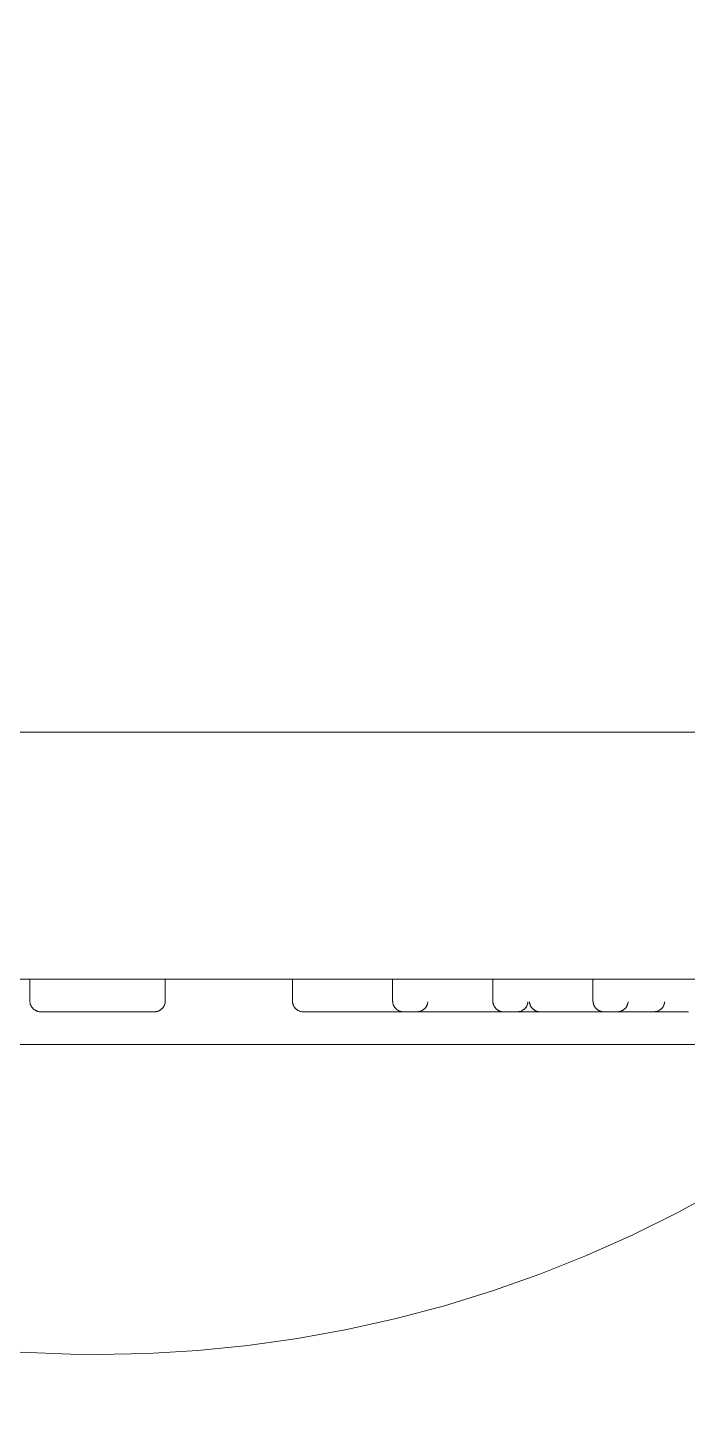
# Model space of a CAD drawing. Header units: metres. Extents: x 13415 to 21618, y 7657 to 10396.
# Drawn here: x 17736.39 to 17742.43, y 9334.41 to 9347.06 of the extents above; entities that cross this region are included whole.
import ezdxf

# ---------------------------------------------------------------- set-up
doc = ezdxf.new("R2010")
doc.units = ezdxf.units.M
doc.header["$LTSCALE"] = 0.2
doc.layers.add('02', color=2, linetype='Continuous')
doc.layers.add('A-GENM', color=2, linetype='Continuous', lineweight=9)

msp = doc.modelspace()

# ---------------------------------------------------------------- hatches: boundary and pattern name
at = {"layer": '02'}
h = msp.add_hatch(dxfattribs=at)
h.set_pattern_fill('ANGLE', color=1, scale=5)
h.set_pattern_definition([(0, (-6806.05, 3562.744), (0, 34.925), [25.4, -9.525]), (90, (-6806.05, 3562.744), (-34.925, 2e-15), [25.4, -9.525])])
h.paths.add_polyline_path([(17948.794, 9438.521), (17688.794, 9438.521), (17688.794, 9148.521), (17948.794, 9148.521)])

# ---------------------------------------------------------------- linework, layer by layer
at = {"layer": 'A-GENM'}
for p, q in [((17736.409, 9338.347), (17736.409, 9338.147)), ((17736.409, 9338.347), (17737.029, 9338.347)), ((17737.029, 9338.347), (17737.649, 9338.347)), ((17737.649, 9338.147), (17737.649, 9338.347)), ((17738.939, 9338.347), (17737.691, 9338.347)), ((17738.814, 9338.347), (17738.814, 9338.147)), ((17738.845, 9338.347), (17739.626, 9338.347)), ((17739.732, 9338.347), (17739.732, 9338.147)), ((17739.762, 9338.347), (17740.544, 9338.347)), ((17740.65, 9338.347), (17740.65, 9338.147)), ((17740.68, 9338.347), (17741.461, 9338.347)), ((17741.567, 9338.347), (17741.567, 9338.147)), ((17741.598, 9338.347), (17742.379, 9338.347))]:
    msp.add_line(p, q, dxfattribs=at)
at = {"layer": 'A-GENM', "flags": 128}
for points in [[(17735.983, 9340.607), (17736.807, 9340.607), (17737.029, 9340.607)], [(17737.029, 9340.607), (17736.205, 9340.607)], [(17737.029, 9340.607), (17737.853, 9340.607), (17738.675, 9340.607), (17739.495, 9340.607), (17740.311, 9340.607), (17741.122, 9340.607), (17741.926, 9340.607), (17742.722, 9340.607), (17743.509, 9340.607), (17744.286, 9340.607), (17745.051, 9340.607), (17745.803, 9340.607), (17746.542, 9340.607), (17747.265, 9340.607), (17747.972, 9340.607), (17748.661, 9340.607), (17749.331, 9340.607)], [(17749.509, 9340.607), (17748.844, 9340.607), (17748.159, 9340.607), (17747.457, 9340.607), (17746.738, 9340.607), (17746.004, 9340.607), (17745.255, 9340.607), (17744.494, 9340.607), (17743.72, 9340.607), (17742.935, 9340.607), (17742.142, 9340.607), (17741.339, 9340.607), (17740.53, 9340.607), (17739.716, 9340.607), (17738.897, 9340.607), (17738.075, 9340.607), (17737.251, 9340.607), (17737.029, 9340.607)], [(17735.973, 9338.347), (17736.805, 9338.347), (17737.029, 9338.347)], [(17737.029, 9338.347), (17737.861, 9338.347), (17738.691, 9338.347), (17739.519, 9338.347), (17740.343, 9338.347), (17741.161, 9338.347), (17741.973, 9338.347), (17742.777, 9338.347), (17743.572, 9338.347), (17744.356, 9338.347), (17745.129, 9338.347), (17745.889, 9338.347), (17746.634, 9338.347), (17747.364, 9338.347), (17748.078, 9338.347), (17748.774, 9338.347), (17749.451, 9338.347)], [(17729.031, 9338.147), (17729.261, 9337.927), (17729.607, 9337.623), (17729.964, 9337.333), (17730.332, 9337.058), (17730.712, 9336.798), (17731.101, 9336.553), (17731.5, 9336.324), (17731.907, 9336.111), (17732.323, 9335.914), (17732.746, 9335.734), (17733.177, 9335.572), (17733.613, 9335.426), (17734.055, 9335.298), (17734.502, 9335.188), (17734.952, 9335.096), (17735.406, 9335.022), (17735.863, 9334.966), (17736.321, 9334.929), (17736.781, 9334.91), (17737.029, 9334.907)], [(17736.509, 9338.047), (17736.505, 9338.047), (17736.501, 9338.047), (17736.497, 9338.048), (17736.493, 9338.048), (17736.489, 9338.049), (17736.485, 9338.05), (17736.481, 9338.051), (17736.478, 9338.052), (17736.474, 9338.054), (17736.47, 9338.055), (17736.466, 9338.057), (17736.463, 9338.058), (17736.459, 9338.06), (17736.456, 9338.062), (17736.453, 9338.065), (17736.449, 9338.067), (17736.446, 9338.069), (17736.443, 9338.072), (17736.44, 9338.075), (17736.437, 9338.077), (17736.435, 9338.08), (17736.432, 9338.083), (17736.43, 9338.087), (17736.427, 9338.09), (17736.425, 9338.093), (17736.423, 9338.096), (17736.421, 9338.1), (17736.419, 9338.104), (17736.417, 9338.107), (17736.416, 9338.111), (17736.415, 9338.115), (17736.413, 9338.118), (17736.412, 9338.122), (17736.411, 9338.126), (17736.411, 9338.13), (17736.41, 9338.134), (17736.41, 9338.138), (17736.409, 9338.142), (17736.409, 9338.146), (17736.409, 9338.147)], [(17736.509, 9338.047), (17736.505, 9338.047), (17736.501, 9338.047), (17736.497, 9338.048), (17736.493, 9338.048), (17736.489, 9338.049), (17736.485, 9338.05), (17736.481, 9338.051), (17736.478, 9338.052), (17736.474, 9338.054), (17736.47, 9338.055), (17736.466, 9338.057), (17736.463, 9338.058), (17736.459, 9338.06), (17736.456, 9338.062), (17736.453, 9338.065), (17736.449, 9338.067), (17736.446, 9338.069), (17736.443, 9338.072), (17736.44, 9338.075), (17736.437, 9338.077), (17736.435, 9338.08), (17736.432, 9338.083), (17736.43, 9338.087), (17736.427, 9338.09), (17736.425, 9338.093), (17736.423, 9338.096), (17736.421, 9338.1), (17736.419, 9338.104), (17736.417, 9338.107), (17736.416, 9338.111), (17736.415, 9338.115), (17736.413, 9338.118), (17736.412, 9338.122), (17736.411, 9338.126), (17736.411, 9338.13), (17736.41, 9338.134), (17736.41, 9338.138)], [(17736.509, 9338.047), (17736.505, 9338.047), (17736.501, 9338.047), (17736.497, 9338.048), (17736.493, 9338.048), (17736.489, 9338.049), (17736.485, 9338.05), (17736.481, 9338.051), (17736.478, 9338.052), (17736.474, 9338.054), (17736.47, 9338.055), (17736.466, 9338.057), (17736.463, 9338.058), (17736.459, 9338.06), (17736.456, 9338.062), (17736.453, 9338.065), (17736.449, 9338.067), (17736.446, 9338.069), (17736.443, 9338.072), (17736.44, 9338.075), (17736.437, 9338.077), (17736.435, 9338.08), (17736.432, 9338.083), (17736.43, 9338.087), (17736.427, 9338.09), (17736.425, 9338.093), (17736.423, 9338.096), (17736.421, 9338.1), (17736.419, 9338.104), (17736.417, 9338.107), (17736.416, 9338.111), (17736.415, 9338.115), (17736.413, 9338.118), (17736.412, 9338.122), (17736.411, 9338.126), (17736.411, 9338.13), (17736.41, 9338.134), (17736.41, 9338.138)], [(17736.509, 9338.047), (17736.505, 9338.047), (17736.501, 9338.047), (17736.497, 9338.048), (17736.493, 9338.048), (17736.489, 9338.049), (17736.485, 9338.05), (17736.481, 9338.051), (17736.478, 9338.052), (17736.474, 9338.054), (17736.47, 9338.055), (17736.466, 9338.057), (17736.463, 9338.058), (17736.459, 9338.06), (17736.456, 9338.062), (17736.453, 9338.065), (17736.449, 9338.067), (17736.446, 9338.069), (17736.443, 9338.072), (17736.44, 9338.075), (17736.437, 9338.077), (17736.435, 9338.08), (17736.432, 9338.083), (17736.43, 9338.087), (17736.427, 9338.09), (17736.425, 9338.093), (17736.423, 9338.096), (17736.421, 9338.1), (17736.419, 9338.104), (17736.417, 9338.107), (17736.416, 9338.111), (17736.415, 9338.115), (17736.413, 9338.118), (17736.412, 9338.122), (17736.411, 9338.126), (17736.411, 9338.13), (17736.41, 9338.134), (17736.41, 9338.138)], [(17736.509, 9338.047), (17736.505, 9338.047), (17736.501, 9338.047), (17736.497, 9338.048), (17736.493, 9338.048), (17736.489, 9338.049), (17736.485, 9338.05), (17736.481, 9338.051), (17736.478, 9338.052), (17736.474, 9338.054), (17736.47, 9338.055), (17736.466, 9338.057), (17736.463, 9338.058), (17736.459, 9338.06), (17736.456, 9338.062), (17736.453, 9338.065), (17736.449, 9338.067), (17736.446, 9338.069), (17736.443, 9338.072), (17736.44, 9338.075), (17736.437, 9338.077), (17736.435, 9338.08), (17736.432, 9338.083), (17736.43, 9338.087), (17736.427, 9338.09), (17736.425, 9338.093), (17736.423, 9338.096), (17736.421, 9338.1), (17736.419, 9338.104), (17736.417, 9338.107), (17736.416, 9338.111), (17736.415, 9338.115), (17736.413, 9338.118), (17736.412, 9338.122), (17736.411, 9338.126), (17736.411, 9338.13), (17736.41, 9338.134), (17736.41, 9338.138)], [(17737.649, 9338.147), (17737.649, 9338.143), (17737.649, 9338.139), (17737.648, 9338.135), (17737.648, 9338.131), (17737.647, 9338.127), (17737.646, 9338.123), (17737.645, 9338.119), (17737.644, 9338.116), (17737.643, 9338.112), (17737.641, 9338.108), (17737.64, 9338.105), (17737.638, 9338.101), (17737.636, 9338.097), (17737.634, 9338.094), (17737.632, 9338.091), (17737.629, 9338.087), (17737.627, 9338.084), (17737.624, 9338.081), (17737.622, 9338.078), (17737.619, 9338.075), (17737.616, 9338.073), (17737.613, 9338.07), (17737.61, 9338.068), (17737.606, 9338.065), (17737.603, 9338.063), (17737.6, 9338.061), (17737.596, 9338.059), (17737.593, 9338.057), (17737.589, 9338.055), (17737.585, 9338.054), (17737.582, 9338.053), (17737.578, 9338.051), (17737.574, 9338.05), (17737.57, 9338.049), (17737.566, 9338.049), (17737.562, 9338.048), (17737.558, 9338.048), (17737.554, 9338.047), (17737.55, 9338.047), (17737.549, 9338.047)], [(17737.649, 9338.139), (17737.648, 9338.135), (17737.648, 9338.131), (17737.647, 9338.127), (17737.646, 9338.123), (17737.645, 9338.119), (17737.644, 9338.116), (17737.643, 9338.112), (17737.641, 9338.108), (17737.64, 9338.105), (17737.638, 9338.101), (17737.636, 9338.097), (17737.634, 9338.094), (17737.632, 9338.091), (17737.629, 9338.087), (17737.627, 9338.084), (17737.624, 9338.081), (17737.622, 9338.078), (17737.619, 9338.075), (17737.616, 9338.073), (17737.613, 9338.07), (17737.61, 9338.068), (17737.606, 9338.065), (17737.603, 9338.063), (17737.6, 9338.061), (17737.596, 9338.059), (17737.593, 9338.057), (17737.589, 9338.055), (17737.585, 9338.054), (17737.582, 9338.053), (17737.578, 9338.051), (17737.574, 9338.05), (17737.57, 9338.049), (17737.566, 9338.049), (17737.562, 9338.048), (17737.558, 9338.048), (17737.554, 9338.047), (17737.55, 9338.047), (17737.549, 9338.047)], [(17737.649, 9338.139), (17737.648, 9338.135), (17737.648, 9338.131), (17737.647, 9338.127), (17737.646, 9338.123), (17737.645, 9338.119), (17737.644, 9338.116), (17737.643, 9338.112), (17737.641, 9338.108), (17737.64, 9338.105), (17737.638, 9338.101), (17737.636, 9338.097), (17737.634, 9338.094), (17737.632, 9338.091), (17737.629, 9338.087), (17737.627, 9338.084), (17737.624, 9338.081), (17737.622, 9338.078), (17737.619, 9338.075), (17737.616, 9338.073), (17737.613, 9338.07), (17737.61, 9338.068), (17737.606, 9338.065), (17737.603, 9338.063), (17737.6, 9338.061), (17737.596, 9338.059), (17737.593, 9338.057), (17737.589, 9338.055), (17737.585, 9338.054), (17737.582, 9338.053), (17737.578, 9338.051), (17737.574, 9338.05), (17737.57, 9338.049), (17737.566, 9338.049), (17737.562, 9338.048), (17737.558, 9338.048), (17737.554, 9338.047), (17737.55, 9338.047), (17737.549, 9338.047)], [(17737.649, 9338.139), (17737.648, 9338.135), (17737.648, 9338.131), (17737.647, 9338.127), (17737.646, 9338.123), (17737.645, 9338.119), (17737.644, 9338.116), (17737.643, 9338.112), (17737.641, 9338.108), (17737.64, 9338.105), (17737.638, 9338.101), (17737.636, 9338.097), (17737.634, 9338.094), (17737.632, 9338.091), (17737.629, 9338.087), (17737.627, 9338.084), (17737.624, 9338.081), (17737.622, 9338.078), (17737.619, 9338.075), (17737.616, 9338.073), (17737.613, 9338.07), (17737.61, 9338.068), (17737.606, 9338.065), (17737.603, 9338.063), (17737.6, 9338.061), (17737.596, 9338.059), (17737.593, 9338.057), (17737.589, 9338.055), (17737.585, 9338.054), (17737.582, 9338.053), (17737.578, 9338.051), (17737.574, 9338.05), (17737.57, 9338.049), (17737.566, 9338.049), (17737.562, 9338.048), (17737.558, 9338.048), (17737.554, 9338.047), (17737.55, 9338.047), (17737.549, 9338.047)], [(17737.649, 9338.139), (17737.648, 9338.135), (17737.648, 9338.131), (17737.647, 9338.127), (17737.646, 9338.123), (17737.645, 9338.119), (17737.644, 9338.116), (17737.643, 9338.112), (17737.641, 9338.108), (17737.64, 9338.105), (17737.638, 9338.101), (17737.636, 9338.097), (17737.634, 9338.094), (17737.632, 9338.091), (17737.629, 9338.087), (17737.627, 9338.084), (17737.624, 9338.081), (17737.622, 9338.078), (17737.619, 9338.075), (17737.616, 9338.073), (17737.613, 9338.07), (17737.61, 9338.068), (17737.606, 9338.065), (17737.603, 9338.063), (17737.6, 9338.061), (17737.596, 9338.059), (17737.593, 9338.057), (17737.589, 9338.055), (17737.585, 9338.054), (17737.582, 9338.053), (17737.578, 9338.051), (17737.574, 9338.05), (17737.57, 9338.049), (17737.566, 9338.049), (17737.562, 9338.048), (17737.558, 9338.048), (17737.554, 9338.047), (17737.55, 9338.047), (17737.549, 9338.047)], [(17738.914, 9338.047), (17738.91, 9338.047), (17738.906, 9338.047), (17738.902, 9338.048), (17738.899, 9338.048), (17738.895, 9338.049), (17738.891, 9338.05), (17738.887, 9338.051), (17738.883, 9338.052), (17738.879, 9338.054), (17738.876, 9338.055), (17738.872, 9338.057), (17738.868, 9338.058), (17738.865, 9338.06), (17738.861, 9338.062), (17738.858, 9338.065), (17738.855, 9338.067), (17738.852, 9338.069), (17738.849, 9338.072), (17738.846, 9338.075), (17738.843, 9338.077), (17738.84, 9338.08), (17738.837, 9338.083), (17738.835, 9338.087), (17738.833, 9338.09), (17738.83, 9338.093), (17738.828, 9338.096), (17738.826, 9338.1), (17738.824, 9338.104), (17738.823, 9338.107), (17738.821, 9338.111), (17738.82, 9338.115), (17738.819, 9338.118), (17738.818, 9338.122), (17738.817, 9338.126), (17738.816, 9338.13), (17738.815, 9338.134), (17738.815, 9338.138), (17738.815, 9338.142), (17738.814, 9338.146), (17738.814, 9338.147)], [(17739.832, 9338.047), (17739.828, 9338.047), (17739.824, 9338.047), (17739.82, 9338.048), (17739.816, 9338.048), (17739.812, 9338.049), (17739.808, 9338.05), (17739.804, 9338.051), (17739.801, 9338.052), (17739.797, 9338.054), (17739.793, 9338.055), (17739.79, 9338.057), (17739.786, 9338.058), (17739.782, 9338.06), (17739.779, 9338.062), (17739.776, 9338.065), (17739.772, 9338.067), (17739.769, 9338.069), (17739.766, 9338.072), (17739.763, 9338.075), (17739.76, 9338.077), (17739.758, 9338.08), (17739.755, 9338.083), (17739.753, 9338.087), (17739.75, 9338.09), (17739.748, 9338.093), (17739.746, 9338.096), (17739.744, 9338.1), (17739.742, 9338.104), (17739.74, 9338.107), (17739.739, 9338.111), (17739.738, 9338.115), (17739.736, 9338.118), (17739.735, 9338.122), (17739.734, 9338.126), (17739.734, 9338.13), (17739.733, 9338.134), (17739.733, 9338.138), (17739.732, 9338.142), (17739.732, 9338.146), (17739.732, 9338.147)], [(17740.054, 9338.139), (17740.054, 9338.135), (17740.053, 9338.131), (17740.052, 9338.127), (17740.052, 9338.123), (17740.051, 9338.119), (17740.049, 9338.116), (17740.048, 9338.112), (17740.047, 9338.108), (17740.045, 9338.105), (17740.043, 9338.101), (17740.041, 9338.097), (17740.039, 9338.094), (17740.037, 9338.091), (17740.035, 9338.087), (17740.032, 9338.084), (17740.03, 9338.081), (17740.027, 9338.078), (17740.024, 9338.075), (17740.021, 9338.073), (17740.018, 9338.07), (17740.015, 9338.068), (17740.012, 9338.065), (17740.008, 9338.063), (17740.005, 9338.061), (17740.002, 9338.059), (17739.998, 9338.057), (17739.994, 9338.055), (17739.991, 9338.054), (17739.987, 9338.053), (17739.983, 9338.051), (17739.979, 9338.05), (17739.975, 9338.049), (17739.971, 9338.049), (17739.968, 9338.048), (17739.964, 9338.048), (17739.96, 9338.047), (17739.956, 9338.047), (17739.954, 9338.047)], [(17740.75, 9338.047), (17740.746, 9338.047), (17740.742, 9338.047), (17740.738, 9338.048), (17740.734, 9338.048), (17740.73, 9338.049), (17740.726, 9338.05), (17740.722, 9338.051), (17740.718, 9338.052), (17740.715, 9338.054), (17740.711, 9338.055), (17740.707, 9338.057), (17740.704, 9338.058), (17740.7, 9338.06), (17740.697, 9338.062), (17740.693, 9338.065), (17740.69, 9338.067), (17740.687, 9338.069), (17740.684, 9338.072), (17740.681, 9338.075), (17740.678, 9338.077), (17740.675, 9338.08), (17740.673, 9338.083), (17740.67, 9338.087), (17740.668, 9338.09), (17740.666, 9338.093), (17740.664, 9338.096), (17740.662, 9338.1), (17740.66, 9338.104), (17740.658, 9338.107), (17740.657, 9338.111), (17740.655, 9338.115), (17740.654, 9338.118), (17740.653, 9338.122), (17740.652, 9338.126), (17740.651, 9338.13), (17740.651, 9338.134), (17740.65, 9338.138), (17740.65, 9338.142), (17740.65, 9338.146), (17740.65, 9338.147)], [(17740.972, 9338.139), (17740.971, 9338.135), (17740.971, 9338.131), (17740.97, 9338.127), (17740.969, 9338.123), (17740.968, 9338.119), (17740.967, 9338.116), (17740.966, 9338.112), (17740.964, 9338.108), (17740.963, 9338.105), (17740.961, 9338.101), (17740.959, 9338.097), (17740.957, 9338.094), (17740.955, 9338.091), (17740.952, 9338.087), (17740.95, 9338.084), (17740.947, 9338.081), (17740.945, 9338.078), (17740.942, 9338.075), (17740.939, 9338.073), (17740.936, 9338.07), (17740.933, 9338.068), (17740.929, 9338.065), (17740.926, 9338.063), (17740.923, 9338.061), (17740.919, 9338.059), (17740.916, 9338.057), (17740.912, 9338.055), (17740.908, 9338.054), (17740.905, 9338.053), (17740.901, 9338.051), (17740.897, 9338.05), (17740.893, 9338.049), (17740.889, 9338.049), (17740.885, 9338.048), (17740.881, 9338.048), (17740.877, 9338.047), (17740.873, 9338.047), (17740.872, 9338.047)], [(17741.084, 9338.047), (17741.08, 9338.047), (17741.076, 9338.047), (17741.072, 9338.048), (17741.068, 9338.048), (17741.065, 9338.049), (17741.061, 9338.05), (17741.057, 9338.051), (17741.053, 9338.052), (17741.049, 9338.054), (17741.045, 9338.055), (17741.042, 9338.057), (17741.038, 9338.058), (17741.035, 9338.06), (17741.031, 9338.062), (17741.028, 9338.065), (17741.025, 9338.067), (17741.022, 9338.069), (17741.018, 9338.072), (17741.015, 9338.075), (17741.013, 9338.077), (17741.01, 9338.08), (17741.007, 9338.083), (17741.005, 9338.087), (17741.002, 9338.09), (17741, 9338.093), (17740.998, 9338.096), (17740.996, 9338.1), (17740.994, 9338.104), (17740.993, 9338.107), (17740.991, 9338.111), (17740.99, 9338.115), (17740.989, 9338.118), (17740.988, 9338.122), (17740.987, 9338.126), (17740.986, 9338.13), (17740.985, 9338.134), (17740.985, 9338.138)], [(17741.667, 9338.047), (17741.663, 9338.047), (17741.659, 9338.047), (17741.656, 9338.048), (17741.652, 9338.048), (17741.648, 9338.049), (17741.644, 9338.05), (17741.64, 9338.051), (17741.636, 9338.052), (17741.632, 9338.054), (17741.629, 9338.055), (17741.625, 9338.057), (17741.621, 9338.058), (17741.618, 9338.06), (17741.614, 9338.062), (17741.611, 9338.065), (17741.608, 9338.067), (17741.605, 9338.069), (17741.602, 9338.072), (17741.599, 9338.075), (17741.596, 9338.077), (17741.593, 9338.08), (17741.59, 9338.083), (17741.588, 9338.087), (17741.586, 9338.09), (17741.583, 9338.093), (17741.581, 9338.096), (17741.579, 9338.1), (17741.577, 9338.104), (17741.576, 9338.107), (17741.574, 9338.111), (17741.573, 9338.115), (17741.572, 9338.118), (17741.571, 9338.122), (17741.57, 9338.126), (17741.569, 9338.13), (17741.568, 9338.134), (17741.568, 9338.138), (17741.568, 9338.142), (17741.567, 9338.146), (17741.567, 9338.147)], [(17741.889, 9338.139), (17741.889, 9338.135), (17741.889, 9338.131), (17741.888, 9338.127), (17741.887, 9338.123), (17741.886, 9338.119), (17741.885, 9338.116), (17741.883, 9338.112), (17741.882, 9338.108), (17741.88, 9338.105), (17741.879, 9338.101), (17741.877, 9338.097), (17741.875, 9338.094), (17741.872, 9338.091), (17741.87, 9338.087), (17741.868, 9338.084), (17741.865, 9338.081), (17741.862, 9338.078), (17741.859, 9338.075), (17741.857, 9338.073), (17741.854, 9338.07), (17741.85, 9338.068), (17741.847, 9338.065), (17741.844, 9338.063), (17741.84, 9338.061), (17741.837, 9338.059), (17741.833, 9338.057), (17741.83, 9338.055), (17741.826, 9338.054), (17741.822, 9338.053), (17741.818, 9338.051), (17741.815, 9338.05), (17741.811, 9338.049), (17741.807, 9338.049), (17741.803, 9338.048), (17741.799, 9338.048), (17741.795, 9338.047), (17741.791, 9338.047), (17741.79, 9338.047)], [(17742.224, 9338.139), (17742.224, 9338.135), (17742.223, 9338.131), (17742.222, 9338.127), (17742.222, 9338.123), (17742.22, 9338.119), (17742.219, 9338.116), (17742.218, 9338.112), (17742.216, 9338.108), (17742.215, 9338.105), (17742.213, 9338.101), (17742.211, 9338.097), (17742.209, 9338.094), (17742.207, 9338.091), (17742.205, 9338.087), (17742.202, 9338.084), (17742.2, 9338.081), (17742.197, 9338.078), (17742.194, 9338.075), (17742.191, 9338.073), (17742.188, 9338.07), (17742.185, 9338.068), (17742.182, 9338.065), (17742.178, 9338.063), (17742.175, 9338.061), (17742.172, 9338.059), (17742.168, 9338.057), (17742.164, 9338.055), (17742.161, 9338.054), (17742.157, 9338.053), (17742.153, 9338.051), (17742.149, 9338.05), (17742.145, 9338.049), (17742.141, 9338.049), (17742.137, 9338.048), (17742.133, 9338.048), (17742.129, 9338.047), (17742.125, 9338.047), (17742.124, 9338.047)], [(17737.029, 9338.047), (17737.008, 9338.047), (17736.988, 9338.047), (17736.967, 9338.047), (17736.946, 9338.047), (17736.926, 9338.047), (17736.905, 9338.047), (17736.885, 9338.047), (17736.866, 9338.047), (17736.846, 9338.047), (17736.827, 9338.047), (17736.808, 9338.047), (17736.789, 9338.047), (17736.771, 9338.047), (17736.753, 9338.047), (17736.735, 9338.047), (17736.719, 9338.047), (17736.702, 9338.047), (17736.686, 9338.047), (17736.671, 9338.047), (17736.656, 9338.047), (17736.642, 9338.047), (17736.628, 9338.047), (17736.615, 9338.047), (17736.603, 9338.047), (17736.592, 9338.047), (17736.581, 9338.047), (17736.57, 9338.047), (17736.561, 9338.047), (17736.552, 9338.047), (17736.544, 9338.047), (17736.537, 9338.047), (17736.531, 9338.047), (17736.525, 9338.047), (17736.521, 9338.047), (17736.517, 9338.047), (17736.514, 9338.047), (17736.511, 9338.047), (17736.51, 9338.047), (17736.509, 9338.047)], [(17736.509, 9338.047), (17736.51, 9338.047), (17736.511, 9338.047), (17736.513, 9338.047), (17736.516, 9338.047), (17736.519, 9338.047), (17736.524, 9338.047), (17736.529, 9338.047), (17736.535, 9338.047), (17736.542, 9338.047), (17736.55, 9338.047), (17736.559, 9338.047), (17736.568, 9338.047), (17736.578, 9338.047), (17736.589, 9338.047), (17736.6, 9338.047), (17736.612, 9338.047), (17736.625, 9338.047), (17736.638, 9338.047), (17736.652, 9338.047), (17736.667, 9338.047), (17736.682, 9338.047), (17736.698, 9338.047), (17736.714, 9338.047), (17736.731, 9338.047), (17736.748, 9338.047), (17736.766, 9338.047), (17736.784, 9338.047), (17736.803, 9338.047), (17736.821, 9338.047), (17736.841, 9338.047), (17736.86, 9338.047), (17736.88, 9338.047), (17736.9, 9338.047), (17736.92, 9338.047), (17736.941, 9338.047), (17736.961, 9338.047), (17736.982, 9338.047), (17737.003, 9338.047), (17737.023, 9338.047), (17737.029, 9338.047)], [(17737.029, 9338.047), (17737.008, 9338.047), (17736.988, 9338.047), (17736.967, 9338.047), (17736.946, 9338.047), (17736.926, 9338.047), (17736.905, 9338.047), (17736.885, 9338.047), (17736.866, 9338.047), (17736.846, 9338.047), (17736.827, 9338.047), (17736.808, 9338.047), (17736.789, 9338.047), (17736.771, 9338.047), (17736.753, 9338.047), (17736.735, 9338.047), (17736.719, 9338.047), (17736.702, 9338.047), (17736.686, 9338.047), (17736.671, 9338.047), (17736.656, 9338.047), (17736.642, 9338.047), (17736.628, 9338.047), (17736.615, 9338.047), (17736.603, 9338.047), (17736.592, 9338.047), (17736.581, 9338.047), (17736.57, 9338.047), (17736.561, 9338.047), (17736.552, 9338.047), (17736.544, 9338.047), (17736.537, 9338.047), (17736.531, 9338.047), (17736.525, 9338.047), (17736.521, 9338.047), (17736.517, 9338.047), (17736.514, 9338.047), (17736.511, 9338.047), (17736.51, 9338.047), (17736.509, 9338.047)], [(17736.509, 9338.047), (17736.51, 9338.047), (17736.511, 9338.047), (17736.513, 9338.047), (17736.516, 9338.047), (17736.519, 9338.047), (17736.524, 9338.047), (17736.529, 9338.047), (17736.535, 9338.047), (17736.542, 9338.047), (17736.55, 9338.047), (17736.559, 9338.047), (17736.568, 9338.047), (17736.578, 9338.047), (17736.589, 9338.047), (17736.6, 9338.047), (17736.612, 9338.047), (17736.625, 9338.047), (17736.638, 9338.047), (17736.652, 9338.047), (17736.667, 9338.047), (17736.682, 9338.047), (17736.698, 9338.047), (17736.714, 9338.047), (17736.731, 9338.047), (17736.748, 9338.047), (17736.766, 9338.047), (17736.784, 9338.047), (17736.803, 9338.047), (17736.821, 9338.047), (17736.841, 9338.047), (17736.86, 9338.047), (17736.88, 9338.047), (17736.9, 9338.047), (17736.92, 9338.047), (17736.941, 9338.047), (17736.961, 9338.047), (17736.982, 9338.047), (17737.003, 9338.047), (17737.023, 9338.047), (17737.029, 9338.047)], [(17737.029, 9338.047), (17737.008, 9338.047), (17736.988, 9338.047), (17736.967, 9338.047), (17736.946, 9338.047), (17736.926, 9338.047), (17736.905, 9338.047), (17736.885, 9338.047), (17736.866, 9338.047), (17736.846, 9338.047), (17736.827, 9338.047), (17736.808, 9338.047), (17736.789, 9338.047), (17736.771, 9338.047), (17736.753, 9338.047), (17736.735, 9338.047), (17736.719, 9338.047), (17736.702, 9338.047), (17736.686, 9338.047), (17736.671, 9338.047), (17736.656, 9338.047), (17736.642, 9338.047), (17736.628, 9338.047), (17736.615, 9338.047), (17736.603, 9338.047), (17736.592, 9338.047), (17736.581, 9338.047), (17736.57, 9338.047), (17736.561, 9338.047), (17736.552, 9338.047), (17736.544, 9338.047), (17736.537, 9338.047), (17736.531, 9338.047), (17736.525, 9338.047), (17736.521, 9338.047), (17736.517, 9338.047), (17736.514, 9338.047), (17736.511, 9338.047), (17736.51, 9338.047), (17736.509, 9338.047)], [(17736.509, 9338.047), (17736.51, 9338.047), (17736.511, 9338.047), (17736.513, 9338.047), (17736.516, 9338.047), (17736.519, 9338.047), (17736.524, 9338.047), (17736.529, 9338.047), (17736.535, 9338.047), (17736.542, 9338.047), (17736.55, 9338.047), (17736.559, 9338.047), (17736.568, 9338.047), (17736.578, 9338.047), (17736.589, 9338.047), (17736.6, 9338.047), (17736.612, 9338.047), (17736.625, 9338.047), (17736.638, 9338.047), (17736.652, 9338.047), (17736.667, 9338.047), (17736.682, 9338.047), (17736.698, 9338.047), (17736.714, 9338.047), (17736.731, 9338.047), (17736.748, 9338.047), (17736.766, 9338.047), (17736.784, 9338.047), (17736.803, 9338.047), (17736.821, 9338.047), (17736.841, 9338.047), (17736.86, 9338.047), (17736.88, 9338.047), (17736.9, 9338.047), (17736.92, 9338.047), (17736.941, 9338.047), (17736.961, 9338.047), (17736.982, 9338.047), (17737.003, 9338.047), (17737.023, 9338.047), (17737.029, 9338.047)], [(17737.029, 9338.047), (17737.008, 9338.047), (17736.988, 9338.047), (17736.967, 9338.047), (17736.946, 9338.047), (17736.926, 9338.047), (17736.905, 9338.047), (17736.885, 9338.047), (17736.866, 9338.047), (17736.846, 9338.047), (17736.827, 9338.047), (17736.808, 9338.047), (17736.789, 9338.047), (17736.771, 9338.047), (17736.753, 9338.047), (17736.735, 9338.047), (17736.719, 9338.047), (17736.702, 9338.047), (17736.686, 9338.047), (17736.671, 9338.047), (17736.656, 9338.047), (17736.642, 9338.047), (17736.628, 9338.047), (17736.615, 9338.047), (17736.603, 9338.047), (17736.592, 9338.047), (17736.581, 9338.047), (17736.57, 9338.047), (17736.561, 9338.047), (17736.552, 9338.047), (17736.544, 9338.047), (17736.537, 9338.047), (17736.531, 9338.047), (17736.525, 9338.047), (17736.521, 9338.047), (17736.517, 9338.047), (17736.514, 9338.047), (17736.511, 9338.047), (17736.51, 9338.047), (17736.509, 9338.047)], [(17736.509, 9338.047), (17736.51, 9338.047), (17736.511, 9338.047), (17736.513, 9338.047), (17736.516, 9338.047), (17736.519, 9338.047), (17736.524, 9338.047), (17736.529, 9338.047), (17736.535, 9338.047), (17736.542, 9338.047), (17736.55, 9338.047), (17736.559, 9338.047), (17736.568, 9338.047), (17736.578, 9338.047), (17736.589, 9338.047), (17736.6, 9338.047), (17736.612, 9338.047), (17736.625, 9338.047), (17736.638, 9338.047), (17736.652, 9338.047), (17736.667, 9338.047), (17736.682, 9338.047), (17736.698, 9338.047), (17736.714, 9338.047), (17736.731, 9338.047), (17736.748, 9338.047), (17736.766, 9338.047), (17736.784, 9338.047), (17736.803, 9338.047), (17736.821, 9338.047), (17736.841, 9338.047), (17736.86, 9338.047), (17736.88, 9338.047), (17736.9, 9338.047), (17736.92, 9338.047), (17736.941, 9338.047), (17736.961, 9338.047), (17736.982, 9338.047), (17737.003, 9338.047), (17737.023, 9338.047), (17737.029, 9338.047)], [(17737.029, 9338.047), (17737.008, 9338.047), (17736.988, 9338.047), (17736.967, 9338.047), (17736.946, 9338.047), (17736.926, 9338.047), (17736.905, 9338.047), (17736.885, 9338.047), (17736.866, 9338.047), (17736.846, 9338.047), (17736.827, 9338.047), (17736.808, 9338.047), (17736.789, 9338.047), (17736.771, 9338.047), (17736.753, 9338.047), (17736.735, 9338.047), (17736.719, 9338.047), (17736.702, 9338.047), (17736.686, 9338.047), (17736.671, 9338.047), (17736.656, 9338.047), (17736.642, 9338.047), (17736.628, 9338.047), (17736.615, 9338.047), (17736.603, 9338.047), (17736.592, 9338.047), (17736.581, 9338.047), (17736.57, 9338.047), (17736.561, 9338.047), (17736.552, 9338.047), (17736.544, 9338.047), (17736.537, 9338.047), (17736.531, 9338.047), (17736.525, 9338.047), (17736.521, 9338.047), (17736.517, 9338.047), (17736.514, 9338.047), (17736.511, 9338.047), (17736.51, 9338.047), (17736.509, 9338.047)], [(17736.509, 9338.047), (17736.51, 9338.047), (17736.511, 9338.047), (17736.513, 9338.047), (17736.516, 9338.047), (17736.519, 9338.047), (17736.524, 9338.047), (17736.529, 9338.047), (17736.535, 9338.047), (17736.542, 9338.047), (17736.55, 9338.047), (17736.559, 9338.047), (17736.568, 9338.047), (17736.578, 9338.047), (17736.589, 9338.047), (17736.6, 9338.047), (17736.612, 9338.047), (17736.625, 9338.047), (17736.638, 9338.047), (17736.652, 9338.047), (17736.667, 9338.047), (17736.682, 9338.047), (17736.698, 9338.047), (17736.714, 9338.047), (17736.731, 9338.047), (17736.748, 9338.047), (17736.766, 9338.047), (17736.784, 9338.047), (17736.803, 9338.047), (17736.821, 9338.047), (17736.841, 9338.047), (17736.86, 9338.047), (17736.88, 9338.047), (17736.9, 9338.047), (17736.92, 9338.047), (17736.941, 9338.047), (17736.961, 9338.047), (17736.982, 9338.047), (17737.003, 9338.047), (17737.023, 9338.047), (17737.029, 9338.047)], [(17737.029, 9334.907), (17737.489, 9334.916), (17737.948, 9334.944), (17738.406, 9334.99), (17738.861, 9335.054), (17739.314, 9335.136), (17739.763, 9335.237), (17740.207, 9335.355), (17740.647, 9335.491), (17741.08, 9335.644), (17741.507, 9335.815), (17741.927, 9336.002), (17742.34, 9336.207), (17742.743, 9336.427), (17743.138, 9336.664), (17743.522, 9336.916), (17743.897, 9337.183), (17744.26, 9337.465), (17744.612, 9337.761), (17744.952, 9338.072)], [(17737.029, 9338.047), (17737.05, 9338.047), (17737.071, 9338.047), (17737.091, 9338.047), (17737.112, 9338.047), (17737.132, 9338.047), (17737.153, 9338.047), (17737.173, 9338.047), (17737.193, 9338.047), (17737.212, 9338.047), (17737.232, 9338.047), (17737.251, 9338.047), (17737.269, 9338.047), (17737.287, 9338.047), (17737.305, 9338.047), (17737.323, 9338.047), (17737.34, 9338.047), (17737.356, 9338.047), (17737.372, 9338.047), (17737.387, 9338.047), (17737.402, 9338.047), (17737.416, 9338.047), (17737.43, 9338.047), (17737.443, 9338.047), (17737.455, 9338.047), (17737.467, 9338.047), (17737.478, 9338.047), (17737.488, 9338.047), (17737.497, 9338.047), (17737.506, 9338.047), (17737.514, 9338.047), (17737.521, 9338.047), (17737.527, 9338.047), (17737.533, 9338.047), (17737.538, 9338.047), (17737.542, 9338.047), (17737.545, 9338.047), (17737.547, 9338.047), (17737.548, 9338.047), (17737.549, 9338.047)], [(17737.549, 9338.047), (17737.549, 9338.047), (17737.547, 9338.047), (17737.545, 9338.047), (17737.542, 9338.047), (17737.539, 9338.047), (17737.534, 9338.047), (17737.529, 9338.047), (17737.523, 9338.047), (17737.516, 9338.047), (17737.508, 9338.047), (17737.5, 9338.047), (17737.49, 9338.047), (17737.48, 9338.047), (17737.47, 9338.047), (17737.458, 9338.047), (17737.446, 9338.047), (17737.433, 9338.047), (17737.42, 9338.047), (17737.406, 9338.047), (17737.391, 9338.047), (17737.376, 9338.047), (17737.36, 9338.047), (17737.344, 9338.047), (17737.327, 9338.047), (17737.31, 9338.047), (17737.292, 9338.047), (17737.274, 9338.047), (17737.256, 9338.047), (17737.237, 9338.047), (17737.218, 9338.047), (17737.198, 9338.047), (17737.178, 9338.047), (17737.158, 9338.047), (17737.138, 9338.047), (17737.117, 9338.047), (17737.097, 9338.047), (17737.076, 9338.047), (17737.055, 9338.047), (17737.035, 9338.047), (17737.029, 9338.047)], [(17737.029, 9338.047), (17737.05, 9338.047), (17737.071, 9338.047), (17737.091, 9338.047), (17737.112, 9338.047), (17737.132, 9338.047), (17737.153, 9338.047), (17737.173, 9338.047), (17737.193, 9338.047), (17737.212, 9338.047), (17737.232, 9338.047), (17737.251, 9338.047), (17737.269, 9338.047), (17737.287, 9338.047), (17737.305, 9338.047), (17737.323, 9338.047), (17737.34, 9338.047), (17737.356, 9338.047), (17737.372, 9338.047), (17737.387, 9338.047), (17737.402, 9338.047), (17737.416, 9338.047), (17737.43, 9338.047), (17737.443, 9338.047), (17737.455, 9338.047), (17737.467, 9338.047), (17737.478, 9338.047), (17737.488, 9338.047), (17737.497, 9338.047), (17737.506, 9338.047), (17737.514, 9338.047), (17737.521, 9338.047), (17737.527, 9338.047), (17737.533, 9338.047), (17737.538, 9338.047), (17737.542, 9338.047), (17737.545, 9338.047), (17737.547, 9338.047), (17737.548, 9338.047), (17737.549, 9338.047)], [(17737.549, 9338.047), (17737.549, 9338.047), (17737.547, 9338.047), (17737.545, 9338.047), (17737.542, 9338.047), (17737.539, 9338.047), (17737.534, 9338.047), (17737.529, 9338.047), (17737.523, 9338.047), (17737.516, 9338.047), (17737.508, 9338.047), (17737.5, 9338.047), (17737.49, 9338.047), (17737.48, 9338.047), (17737.47, 9338.047), (17737.458, 9338.047), (17737.446, 9338.047), (17737.433, 9338.047), (17737.42, 9338.047), (17737.406, 9338.047), (17737.391, 9338.047), (17737.376, 9338.047), (17737.36, 9338.047), (17737.344, 9338.047), (17737.327, 9338.047), (17737.31, 9338.047), (17737.292, 9338.047), (17737.274, 9338.047), (17737.256, 9338.047), (17737.237, 9338.047), (17737.218, 9338.047), (17737.198, 9338.047), (17737.178, 9338.047), (17737.158, 9338.047), (17737.138, 9338.047), (17737.117, 9338.047), (17737.097, 9338.047), (17737.076, 9338.047), (17737.055, 9338.047), (17737.035, 9338.047), (17737.029, 9338.047)], [(17737.029, 9338.047), (17737.05, 9338.047), (17737.071, 9338.047), (17737.091, 9338.047), (17737.112, 9338.047), (17737.132, 9338.047), (17737.153, 9338.047), (17737.173, 9338.047), (17737.193, 9338.047), (17737.212, 9338.047), (17737.232, 9338.047), (17737.251, 9338.047), (17737.269, 9338.047), (17737.287, 9338.047), (17737.305, 9338.047), (17737.323, 9338.047), (17737.34, 9338.047), (17737.356, 9338.047), (17737.372, 9338.047), (17737.387, 9338.047), (17737.402, 9338.047), (17737.416, 9338.047), (17737.43, 9338.047), (17737.443, 9338.047), (17737.455, 9338.047), (17737.467, 9338.047), (17737.478, 9338.047), (17737.488, 9338.047), (17737.497, 9338.047), (17737.506, 9338.047), (17737.514, 9338.047), (17737.521, 9338.047), (17737.527, 9338.047), (17737.533, 9338.047), (17737.538, 9338.047), (17737.542, 9338.047), (17737.545, 9338.047), (17737.547, 9338.047), (17737.548, 9338.047), (17737.549, 9338.047)], [(17737.549, 9338.047), (17737.549, 9338.047), (17737.547, 9338.047), (17737.545, 9338.047), (17737.542, 9338.047), (17737.539, 9338.047), (17737.534, 9338.047), (17737.529, 9338.047), (17737.523, 9338.047), (17737.516, 9338.047), (17737.508, 9338.047), (17737.5, 9338.047), (17737.49, 9338.047), (17737.48, 9338.047), (17737.47, 9338.047), (17737.458, 9338.047), (17737.446, 9338.047), (17737.433, 9338.047), (17737.42, 9338.047), (17737.406, 9338.047), (17737.391, 9338.047), (17737.376, 9338.047), (17737.36, 9338.047), (17737.344, 9338.047), (17737.327, 9338.047), (17737.31, 9338.047), (17737.292, 9338.047), (17737.274, 9338.047), (17737.256, 9338.047), (17737.237, 9338.047), (17737.218, 9338.047), (17737.198, 9338.047), (17737.178, 9338.047), (17737.158, 9338.047), (17737.138, 9338.047), (17737.117, 9338.047), (17737.097, 9338.047), (17737.076, 9338.047), (17737.055, 9338.047), (17737.035, 9338.047), (17737.029, 9338.047)], [(17737.029, 9338.047), (17737.05, 9338.047), (17737.071, 9338.047), (17737.091, 9338.047), (17737.112, 9338.047), (17737.132, 9338.047), (17737.153, 9338.047), (17737.173, 9338.047), (17737.193, 9338.047), (17737.212, 9338.047), (17737.232, 9338.047), (17737.251, 9338.047), (17737.269, 9338.047), (17737.287, 9338.047), (17737.305, 9338.047), (17737.323, 9338.047), (17737.34, 9338.047), (17737.356, 9338.047), (17737.372, 9338.047), (17737.387, 9338.047), (17737.402, 9338.047), (17737.416, 9338.047), (17737.43, 9338.047), (17737.443, 9338.047), (17737.455, 9338.047), (17737.467, 9338.047), (17737.478, 9338.047), (17737.488, 9338.047), (17737.497, 9338.047), (17737.506, 9338.047), (17737.514, 9338.047), (17737.521, 9338.047), (17737.527, 9338.047), (17737.533, 9338.047), (17737.538, 9338.047), (17737.542, 9338.047), (17737.545, 9338.047), (17737.547, 9338.047), (17737.548, 9338.047), (17737.549, 9338.047)], [(17737.549, 9338.047), (17737.549, 9338.047), (17737.547, 9338.047), (17737.545, 9338.047), (17737.542, 9338.047), (17737.539, 9338.047), (17737.534, 9338.047), (17737.529, 9338.047), (17737.523, 9338.047), (17737.516, 9338.047), (17737.508, 9338.047), (17737.5, 9338.047), (17737.49, 9338.047), (17737.48, 9338.047), (17737.47, 9338.047), (17737.458, 9338.047), (17737.446, 9338.047), (17737.433, 9338.047), (17737.42, 9338.047), (17737.406, 9338.047), (17737.391, 9338.047), (17737.376, 9338.047), (17737.36, 9338.047), (17737.344, 9338.047), (17737.327, 9338.047), (17737.31, 9338.047), (17737.292, 9338.047), (17737.274, 9338.047), (17737.256, 9338.047), (17737.237, 9338.047), (17737.218, 9338.047), (17737.198, 9338.047), (17737.178, 9338.047), (17737.158, 9338.047), (17737.138, 9338.047), (17737.117, 9338.047), (17737.097, 9338.047), (17737.076, 9338.047), (17737.055, 9338.047), (17737.035, 9338.047), (17737.029, 9338.047)], [(17737.029, 9338.047), (17737.05, 9338.047), (17737.071, 9338.047), (17737.091, 9338.047), (17737.112, 9338.047), (17737.132, 9338.047), (17737.153, 9338.047), (17737.173, 9338.047), (17737.193, 9338.047), (17737.212, 9338.047), (17737.232, 9338.047), (17737.251, 9338.047), (17737.269, 9338.047), (17737.287, 9338.047), (17737.305, 9338.047), (17737.323, 9338.047), (17737.34, 9338.047), (17737.356, 9338.047), (17737.372, 9338.047), (17737.387, 9338.047), (17737.402, 9338.047), (17737.416, 9338.047), (17737.43, 9338.047), (17737.443, 9338.047), (17737.455, 9338.047), (17737.467, 9338.047), (17737.478, 9338.047), (17737.488, 9338.047), (17737.497, 9338.047), (17737.506, 9338.047), (17737.514, 9338.047), (17737.521, 9338.047), (17737.527, 9338.047), (17737.533, 9338.047), (17737.538, 9338.047), (17737.542, 9338.047), (17737.545, 9338.047), (17737.547, 9338.047), (17737.548, 9338.047), (17737.549, 9338.047)], [(17737.549, 9338.047), (17737.549, 9338.047), (17737.547, 9338.047), (17737.545, 9338.047), (17737.542, 9338.047), (17737.539, 9338.047), (17737.534, 9338.047), (17737.529, 9338.047), (17737.523, 9338.047), (17737.516, 9338.047), (17737.508, 9338.047), (17737.5, 9338.047), (17737.49, 9338.047), (17737.48, 9338.047), (17737.47, 9338.047), (17737.458, 9338.047), (17737.446, 9338.047), (17737.433, 9338.047), (17737.42, 9338.047), (17737.406, 9338.047), (17737.391, 9338.047), (17737.376, 9338.047), (17737.36, 9338.047), (17737.344, 9338.047), (17737.327, 9338.047), (17737.31, 9338.047), (17737.292, 9338.047), (17737.274, 9338.047), (17737.256, 9338.047), (17737.237, 9338.047), (17737.218, 9338.047), (17737.198, 9338.047), (17737.178, 9338.047), (17737.158, 9338.047), (17737.138, 9338.047), (17737.117, 9338.047), (17737.097, 9338.047), (17737.076, 9338.047), (17737.055, 9338.047), (17737.035, 9338.047), (17737.029, 9338.047)], [(17738.914, 9338.047), (17738.915, 9338.047), (17738.916, 9338.047), (17738.918, 9338.047), (17738.921, 9338.047), (17738.925, 9338.047), (17738.929, 9338.047), (17738.935, 9338.047), (17738.941, 9338.047), (17738.948, 9338.047), (17738.956, 9338.047), (17738.964, 9338.047), (17738.973, 9338.047), (17738.983, 9338.047), (17738.994, 9338.047), (17739.005, 9338.047), (17739.017, 9338.047), (17739.03, 9338.047), (17739.044, 9338.047), (17739.058, 9338.047), (17739.072, 9338.047), (17739.087, 9338.047), (17739.103, 9338.047), (17739.119, 9338.047), (17739.136, 9338.047), (17739.154, 9338.047), (17739.171, 9338.047), (17739.189, 9338.047), (17739.208, 9338.047), (17739.227, 9338.047), (17739.246, 9338.047), (17739.266, 9338.047), (17739.285, 9338.047), (17739.305, 9338.047), (17739.326, 9338.047), (17739.346, 9338.047), (17739.367, 9338.047), (17739.387, 9338.047), (17739.408, 9338.047), (17739.429, 9338.047), (17739.45, 9338.047), (17739.47, 9338.047), (17739.491, 9338.047), (17739.512, 9338.047), (17739.532, 9338.047), (17739.553, 9338.047), (17739.573, 9338.047), (17739.593, 9338.047), (17739.595, 9338.047)], [(17739.274, 9338.047), (17739.254, 9338.047), (17739.235, 9338.047), (17739.216, 9338.047), (17739.197, 9338.047), (17739.179, 9338.047), (17739.161, 9338.047), (17739.143, 9338.047), (17739.126, 9338.047), (17739.11, 9338.047), (17739.094, 9338.047), (17739.078, 9338.047), (17739.064, 9338.047), (17739.049, 9338.047), (17739.036, 9338.047), (17739.023, 9338.047), (17739.01, 9338.047), (17738.999, 9338.047), (17738.988, 9338.047), (17738.977, 9338.047), (17738.968, 9338.047), (17738.959, 9338.047), (17738.951, 9338.047), (17738.944, 9338.047), (17738.937, 9338.047), (17738.931, 9338.047), (17738.927, 9338.047), (17738.923, 9338.047), (17738.919, 9338.047), (17738.917, 9338.047), (17738.915, 9338.047), (17738.915, 9338.047)], [(17739.954, 9338.047), (17739.954, 9338.047), (17739.953, 9338.047), (17739.951, 9338.047), (17739.948, 9338.047), (17739.944, 9338.047), (17739.94, 9338.047), (17739.934, 9338.047), (17739.928, 9338.047), (17739.921, 9338.047), (17739.913, 9338.047), (17739.905, 9338.047), (17739.896, 9338.047), (17739.886, 9338.047), (17739.875, 9338.047), (17739.864, 9338.047), (17739.852, 9338.047), (17739.839, 9338.047), (17739.825, 9338.047), (17739.811, 9338.047), (17739.797, 9338.047), (17739.782, 9338.047), (17739.766, 9338.047), (17739.749, 9338.047), (17739.733, 9338.047), (17739.715, 9338.047), (17739.698, 9338.047), (17739.68, 9338.047), (17739.661, 9338.047), (17739.642, 9338.047), (17739.623, 9338.047), (17739.603, 9338.047), (17739.584, 9338.047), (17739.564, 9338.047), (17739.543, 9338.047), (17739.523, 9338.047), (17739.502, 9338.047), (17739.482, 9338.047), (17739.461, 9338.047), (17739.44, 9338.047), (17739.419, 9338.047), (17739.399, 9338.047), (17739.378, 9338.047), (17739.357, 9338.047), (17739.337, 9338.047), (17739.316, 9338.047), (17739.296, 9338.047), (17739.276, 9338.047), (17739.274, 9338.047)], [(17739.595, 9338.047), (17739.615, 9338.047), (17739.634, 9338.047), (17739.653, 9338.047), (17739.672, 9338.047), (17739.69, 9338.047), (17739.708, 9338.047), (17739.726, 9338.047), (17739.743, 9338.047), (17739.759, 9338.047), (17739.775, 9338.047), (17739.79, 9338.047), (17739.805, 9338.047), (17739.82, 9338.047), (17739.833, 9338.047), (17739.846, 9338.047), (17739.859, 9338.047), (17739.87, 9338.047), (17739.881, 9338.047), (17739.892, 9338.047), (17739.901, 9338.047), (17739.91, 9338.047), (17739.918, 9338.047), (17739.925, 9338.047), (17739.932, 9338.047), (17739.937, 9338.047), (17739.942, 9338.047), (17739.946, 9338.047), (17739.95, 9338.047), (17739.952, 9338.047), (17739.954, 9338.047), (17739.954, 9338.047)], [(17740.191, 9338.047), (17740.172, 9338.047), (17740.152, 9338.047), (17740.133, 9338.047), (17740.115, 9338.047), (17740.096, 9338.047), (17740.078, 9338.047), (17740.061, 9338.047), (17740.044, 9338.047), (17740.028, 9338.047), (17740.012, 9338.047), (17739.996, 9338.047), (17739.981, 9338.047), (17739.967, 9338.047), (17739.953, 9338.047), (17739.94, 9338.047), (17739.928, 9338.047), (17739.916, 9338.047), (17739.905, 9338.047), (17739.895, 9338.047), (17739.885, 9338.047), (17739.877, 9338.047), (17739.869, 9338.047), (17739.861, 9338.047), (17739.855, 9338.047), (17739.849, 9338.047), (17739.844, 9338.047), (17739.84, 9338.047), (17739.837, 9338.047), (17739.835, 9338.047), (17739.833, 9338.047), (17739.832, 9338.047)], [(17739.832, 9338.047), (17739.833, 9338.047), (17739.834, 9338.047), (17739.836, 9338.047), (17739.839, 9338.047), (17739.842, 9338.047), (17739.847, 9338.047), (17739.852, 9338.047), (17739.859, 9338.047), (17739.865, 9338.047), (17739.873, 9338.047), (17739.882, 9338.047), (17739.891, 9338.047), (17739.901, 9338.047), (17739.912, 9338.047), (17739.923, 9338.047), (17739.935, 9338.047), (17739.948, 9338.047), (17739.961, 9338.047), (17739.975, 9338.047), (17739.99, 9338.047), (17740.005, 9338.047), (17740.021, 9338.047), (17740.037, 9338.047), (17740.054, 9338.047), (17740.071, 9338.047), (17740.089, 9338.047), (17740.107, 9338.047), (17740.126, 9338.047), (17740.144, 9338.047), (17740.164, 9338.047), (17740.183, 9338.047), (17740.203, 9338.047), (17740.223, 9338.047), (17740.243, 9338.047), (17740.264, 9338.047), (17740.284, 9338.047), (17740.305, 9338.047), (17740.326, 9338.047), (17740.347, 9338.047), (17740.367, 9338.047), (17740.388, 9338.047), (17740.409, 9338.047), (17740.429, 9338.047), (17740.45, 9338.047), (17740.47, 9338.047), (17740.49, 9338.047), (17740.51, 9338.047), (17740.513, 9338.047)], [(17740.872, 9338.047), (17740.872, 9338.047), (17740.87, 9338.047), (17740.868, 9338.047), (17740.865, 9338.047), (17740.862, 9338.047), (17740.857, 9338.047), (17740.852, 9338.047), (17740.846, 9338.047), (17740.839, 9338.047), (17740.831, 9338.047), (17740.823, 9338.047), (17740.813, 9338.047), (17740.803, 9338.047), (17740.793, 9338.047), (17740.781, 9338.047), (17740.769, 9338.047), (17740.756, 9338.047), (17740.743, 9338.047), (17740.729, 9338.047), (17740.714, 9338.047), (17740.699, 9338.047), (17740.683, 9338.047), (17740.667, 9338.047), (17740.65, 9338.047), (17740.633, 9338.047), (17740.615, 9338.047), (17740.597, 9338.047), (17740.579, 9338.047), (17740.56, 9338.047), (17740.541, 9338.047), (17740.521, 9338.047), (17740.501, 9338.047), (17740.481, 9338.047), (17740.461, 9338.047), (17740.441, 9338.047), (17740.42, 9338.047), (17740.399, 9338.047), (17740.379, 9338.047), (17740.358, 9338.047), (17740.337, 9338.047), (17740.316, 9338.047), (17740.295, 9338.047), (17740.275, 9338.047), (17740.254, 9338.047), (17740.234, 9338.047), (17740.214, 9338.047), (17740.194, 9338.047), (17740.191, 9338.047)], [(17740.513, 9338.047), (17740.532, 9338.047), (17740.552, 9338.047), (17740.571, 9338.047), (17740.59, 9338.047), (17740.608, 9338.047), (17740.626, 9338.047), (17740.643, 9338.047), (17740.66, 9338.047), (17740.677, 9338.047), (17740.693, 9338.047), (17740.708, 9338.047), (17740.723, 9338.047), (17740.737, 9338.047), (17740.751, 9338.047), (17740.764, 9338.047), (17740.776, 9338.047), (17740.788, 9338.047), (17740.799, 9338.047), (17740.809, 9338.047), (17740.819, 9338.047), (17740.828, 9338.047), (17740.836, 9338.047), (17740.843, 9338.047), (17740.849, 9338.047), (17740.855, 9338.047), (17740.86, 9338.047), (17740.864, 9338.047), (17740.867, 9338.047), (17740.87, 9338.047), (17740.871, 9338.047), (17740.872, 9338.047)], [(17741.109, 9338.047), (17741.089, 9338.047), (17741.07, 9338.047), (17741.051, 9338.047), (17741.032, 9338.047), (17741.014, 9338.047), (17740.996, 9338.047), (17740.979, 9338.047), (17740.962, 9338.047), (17740.945, 9338.047), (17740.929, 9338.047), (17740.914, 9338.047), (17740.899, 9338.047), (17740.885, 9338.047), (17740.871, 9338.047), (17740.858, 9338.047), (17740.846, 9338.047), (17740.834, 9338.047), (17740.823, 9338.047), (17740.813, 9338.047), (17740.803, 9338.047), (17740.794, 9338.047), (17740.786, 9338.047), (17740.779, 9338.047), (17740.773, 9338.047), (17740.767, 9338.047), (17740.762, 9338.047), (17740.758, 9338.047), (17740.755, 9338.047), (17740.752, 9338.047), (17740.751, 9338.047), (17740.75, 9338.047)], [(17740.75, 9338.047), (17740.75, 9338.047), (17740.751, 9338.047), (17740.754, 9338.047), (17740.756, 9338.047), (17740.76, 9338.047), (17740.765, 9338.047), (17740.77, 9338.047), (17740.776, 9338.047), (17740.783, 9338.047), (17740.791, 9338.047), (17740.799, 9338.047), (17740.809, 9338.047), (17740.819, 9338.047), (17740.829, 9338.047), (17740.841, 9338.047), (17740.853, 9338.047), (17740.865, 9338.047), (17740.879, 9338.047), (17740.893, 9338.047), (17740.908, 9338.047), (17740.923, 9338.047), (17740.938, 9338.047), (17740.955, 9338.047), (17740.972, 9338.047), (17740.989, 9338.047), (17741.007, 9338.047), (17741.025, 9338.047), (17741.043, 9338.047), (17741.062, 9338.047), (17741.081, 9338.047), (17741.101, 9338.047), (17741.121, 9338.047), (17741.141, 9338.047), (17741.161, 9338.047), (17741.181, 9338.047), (17741.202, 9338.047), (17741.223, 9338.047), (17741.243, 9338.047), (17741.264, 9338.047), (17741.285, 9338.047), (17741.306, 9338.047), (17741.326, 9338.047), (17741.347, 9338.047), (17741.368, 9338.047), (17741.388, 9338.047), (17741.408, 9338.047), (17741.428, 9338.047), (17741.43, 9338.047)], [(17741.084, 9338.047), (17741.085, 9338.047), (17741.086, 9338.047), (17741.088, 9338.047), (17741.091, 9338.047), (17741.095, 9338.047), (17741.099, 9338.047), (17741.105, 9338.047), (17741.111, 9338.047), (17741.118, 9338.047), (17741.125, 9338.047), (17741.134, 9338.047), (17741.143, 9338.047), (17741.153, 9338.047), (17741.164, 9338.047), (17741.175, 9338.047), (17741.187, 9338.047), (17741.2, 9338.047), (17741.213, 9338.047), (17741.227, 9338.047), (17741.242, 9338.047), (17741.257, 9338.047), (17741.273, 9338.047), (17741.289, 9338.047), (17741.306, 9338.047), (17741.323, 9338.047), (17741.341, 9338.047), (17741.359, 9338.047), (17741.378, 9338.047), (17741.397, 9338.047), (17741.416, 9338.047), (17741.435, 9338.047), (17741.455, 9338.047), (17741.475, 9338.047), (17741.496, 9338.047), (17741.516, 9338.047), (17741.537, 9338.047), (17741.557, 9338.047), (17741.578, 9338.047), (17741.599, 9338.047), (17741.62, 9338.047), (17741.64, 9338.047), (17741.661, 9338.047), (17741.682, 9338.047), (17741.702, 9338.047), (17741.723, 9338.047), (17741.743, 9338.047), (17741.763, 9338.047), (17741.782, 9338.047), (17741.802, 9338.047), (17741.821, 9338.047), (17741.84, 9338.047), (17741.858, 9338.047), (17741.876, 9338.047), (17741.893, 9338.047), (17741.91, 9338.047)], [(17741.299, 9338.047), (17741.282, 9338.047), (17741.266, 9338.047), (17741.251, 9338.047), (17741.236, 9338.047), (17741.221, 9338.047), (17741.207, 9338.047), (17741.194, 9338.047), (17741.182, 9338.047), (17741.17, 9338.047), (17741.159, 9338.047), (17741.149, 9338.047), (17741.139, 9338.047), (17741.13, 9338.047), (17741.122, 9338.047), (17741.115, 9338.047), (17741.108, 9338.047), (17741.102, 9338.047), (17741.097, 9338.047), (17741.093, 9338.047), (17741.09, 9338.047), (17741.087, 9338.047), (17741.085, 9338.047), (17741.085, 9338.047)], [(17741.79, 9338.047), (17741.789, 9338.047), (17741.788, 9338.047), (17741.786, 9338.047), (17741.783, 9338.047), (17741.779, 9338.047), (17741.775, 9338.047), (17741.77, 9338.047), (17741.763, 9338.047), (17741.756, 9338.047), (17741.749, 9338.047), (17741.74, 9338.047), (17741.731, 9338.047), (17741.721, 9338.047), (17741.71, 9338.047), (17741.699, 9338.047), (17741.687, 9338.047), (17741.674, 9338.047), (17741.661, 9338.047), (17741.647, 9338.047), (17741.632, 9338.047), (17741.617, 9338.047), (17741.601, 9338.047), (17741.585, 9338.047), (17741.568, 9338.047), (17741.551, 9338.047), (17741.533, 9338.047), (17741.515, 9338.047), (17741.496, 9338.047), (17741.477, 9338.047), (17741.458, 9338.047), (17741.439, 9338.047), (17741.419, 9338.047), (17741.399, 9338.047), (17741.379, 9338.047), (17741.358, 9338.047), (17741.338, 9338.047), (17741.317, 9338.047), (17741.296, 9338.047), (17741.275, 9338.047), (17741.255, 9338.047), (17741.234, 9338.047), (17741.213, 9338.047), (17741.193, 9338.047), (17741.172, 9338.047), (17741.152, 9338.047), (17741.132, 9338.047), (17741.112, 9338.047), (17741.109, 9338.047)], [(17742.124, 9338.047), (17742.124, 9338.047), (17742.123, 9338.047), (17742.121, 9338.047), (17742.118, 9338.047), (17742.114, 9338.047), (17742.109, 9338.047), (17742.104, 9338.047), (17742.098, 9338.047), (17742.091, 9338.047), (17742.083, 9338.047), (17742.075, 9338.047), (17742.066, 9338.047), (17742.056, 9338.047), (17742.045, 9338.047), (17742.034, 9338.047), (17742.021, 9338.047), (17742.009, 9338.047), (17741.995, 9338.047), (17741.981, 9338.047), (17741.967, 9338.047), (17741.951, 9338.047), (17741.936, 9338.047), (17741.919, 9338.047), (17741.903, 9338.047), (17741.885, 9338.047), (17741.868, 9338.047), (17741.849, 9338.047), (17741.831, 9338.047), (17741.812, 9338.047), (17741.793, 9338.047), (17741.773, 9338.047), (17741.753, 9338.047), (17741.733, 9338.047), (17741.713, 9338.047), (17741.693, 9338.047), (17741.672, 9338.047), (17741.652, 9338.047), (17741.631, 9338.047), (17741.61, 9338.047), (17741.589, 9338.047), (17741.568, 9338.047), (17741.548, 9338.047), (17741.527, 9338.047), (17741.507, 9338.047), (17741.486, 9338.047), (17741.466, 9338.047), (17741.446, 9338.047), (17741.426, 9338.047), (17741.407, 9338.047), (17741.388, 9338.047), (17741.369, 9338.047), (17741.351, 9338.047), (17741.333, 9338.047), (17741.315, 9338.047), (17741.299, 9338.047)], [(17741.43, 9338.047), (17741.45, 9338.047), (17741.469, 9338.047), (17741.489, 9338.047), (17741.507, 9338.047), (17741.526, 9338.047), (17741.543, 9338.047), (17741.561, 9338.047), (17741.578, 9338.047), (17741.594, 9338.047), (17741.61, 9338.047), (17741.626, 9338.047), (17741.641, 9338.047), (17741.655, 9338.047), (17741.669, 9338.047), (17741.682, 9338.047), (17741.694, 9338.047), (17741.706, 9338.047), (17741.717, 9338.047), (17741.727, 9338.047), (17741.737, 9338.047), (17741.745, 9338.047), (17741.753, 9338.047), (17741.761, 9338.047), (17741.767, 9338.047), (17741.773, 9338.047), (17741.778, 9338.047), (17741.782, 9338.047), (17741.785, 9338.047), (17741.787, 9338.047), (17741.789, 9338.047), (17741.79, 9338.047)], [(17741.667, 9338.047), (17741.668, 9338.047), (17741.669, 9338.047), (17741.671, 9338.047), (17741.674, 9338.047), (17741.678, 9338.047), (17741.682, 9338.047), (17741.688, 9338.047), (17741.694, 9338.047), (17741.701, 9338.047), (17741.709, 9338.047), (17741.717, 9338.047), (17741.726, 9338.047), (17741.736, 9338.047), (17741.747, 9338.047), (17741.758, 9338.047), (17741.77, 9338.047), (17741.783, 9338.047), (17741.797, 9338.047), (17741.811, 9338.047), (17741.825, 9338.047), (17741.84, 9338.047), (17741.856, 9338.047), (17741.872, 9338.047), (17741.889, 9338.047), (17741.907, 9338.047), (17741.924, 9338.047), (17741.942, 9338.047), (17741.961, 9338.047), (17741.98, 9338.047), (17741.999, 9338.047), (17742.019, 9338.047), (17742.038, 9338.047), (17742.058, 9338.047), (17742.079, 9338.047), (17742.099, 9338.047), (17742.12, 9338.047), (17742.14, 9338.047), (17742.161, 9338.047), (17742.182, 9338.047), (17742.203, 9338.047), (17742.223, 9338.047), (17742.244, 9338.047), (17742.265, 9338.047), (17742.285, 9338.047), (17742.306, 9338.047), (17742.326, 9338.047), (17742.346, 9338.047), (17742.348, 9338.047)], [(17742.027, 9338.047), (17742.007, 9338.047), (17741.988, 9338.047), (17741.969, 9338.047), (17741.95, 9338.047), (17741.932, 9338.047), (17741.914, 9338.047), (17741.896, 9338.047), (17741.879, 9338.047), (17741.863, 9338.047), (17741.847, 9338.047), (17741.831, 9338.047), (17741.817, 9338.047), (17741.802, 9338.047), (17741.789, 9338.047), (17741.776, 9338.047), (17741.763, 9338.047), (17741.752, 9338.047), (17741.741, 9338.047), (17741.73, 9338.047), (17741.721, 9338.047), (17741.712, 9338.047), (17741.704, 9338.047), (17741.697, 9338.047), (17741.69, 9338.047), (17741.685, 9338.047), (17741.68, 9338.047), (17741.676, 9338.047), (17741.672, 9338.047), (17741.67, 9338.047), (17741.668, 9338.047), (17741.668, 9338.047)], [(17741.91, 9338.047), (17741.927, 9338.047), (17741.943, 9338.047), (17741.958, 9338.047), (17741.973, 9338.047), (17741.988, 9338.047), (17742.001, 9338.047), (17742.014, 9338.047), (17742.027, 9338.047), (17742.039, 9338.047), (17742.05, 9338.047), (17742.06, 9338.047), (17742.07, 9338.047), (17742.079, 9338.047), (17742.087, 9338.047), (17742.094, 9338.047), (17742.101, 9338.047), (17742.107, 9338.047), (17742.112, 9338.047), (17742.116, 9338.047), (17742.119, 9338.047), (17742.122, 9338.047), (17742.123, 9338.047), (17742.124, 9338.047)], [(17742.433, 9338.047), (17742.414, 9338.047), (17742.395, 9338.047), (17742.376, 9338.047), (17742.356, 9338.047), (17742.337, 9338.047), (17742.317, 9338.047), (17742.296, 9338.047), (17742.276, 9338.047), (17742.255, 9338.047), (17742.235, 9338.047), (17742.214, 9338.047), (17742.193, 9338.047), (17742.172, 9338.047), (17742.152, 9338.047), (17742.131, 9338.047), (17742.11, 9338.047), (17742.09, 9338.047), (17742.069, 9338.047), (17742.049, 9338.047), (17742.029, 9338.047), (17742.027, 9338.047)], [(17742.348, 9338.047), (17742.368, 9338.047), (17742.387, 9338.047), (17742.406, 9338.047), (17742.425, 9338.047), (17742.443, 9338.047)], [(17736.22, 9337.747), (17736.467, 9337.747), (17736.714, 9337.747), (17736.962, 9337.747), (17737.029, 9337.747)], [(17737.029, 9337.747), (17736.781, 9337.747), (17736.534, 9337.747), (17736.287, 9337.747)], [(17737.029, 9337.747), (17737.277, 9337.747), (17737.525, 9337.747), (17737.771, 9337.747), (17738.017, 9337.747), (17738.261, 9337.747), (17738.503, 9337.747), (17738.742, 9337.747), (17738.979, 9337.747), (17739.213, 9337.747), (17739.443, 9337.747), (17739.67, 9337.747), (17739.892, 9337.747), (17740.11, 9337.747), (17740.322, 9337.747), (17740.53, 9337.747), (17740.732, 9337.747), (17740.928, 9337.747), (17741.117, 9337.747), (17741.3, 9337.747), (17741.477, 9337.747), (17741.646, 9337.747), (17741.808, 9337.747), (17741.962, 9337.747), (17742.108, 9337.747), (17742.246, 9337.747), (17742.376, 9337.747), (17742.497, 9337.747)], [(17742.528, 9337.747), (17742.41, 9337.747), (17742.282, 9337.747), (17742.146, 9337.747), (17742.002, 9337.747), (17741.85, 9337.747), (17741.69, 9337.747), (17741.523, 9337.747), (17741.349, 9337.747), (17741.167, 9337.747), (17740.979, 9337.747), (17740.785, 9337.747), (17740.585, 9337.747), (17740.379, 9337.747), (17740.168, 9337.747), (17739.951, 9337.747), (17739.73, 9337.747), (17739.505, 9337.747), (17739.276, 9337.747), (17739.043, 9337.747), (17738.807, 9337.747), (17738.568, 9337.747), (17738.326, 9337.747), (17738.083, 9337.747), (17737.838, 9337.747), (17737.591, 9337.747), (17737.344, 9337.747), (17737.096, 9337.747), (17737.029, 9337.747)]]:
    msp.add_lwpolyline(points, dxfattribs=at)

doc.saveas('drawing.dxf')
